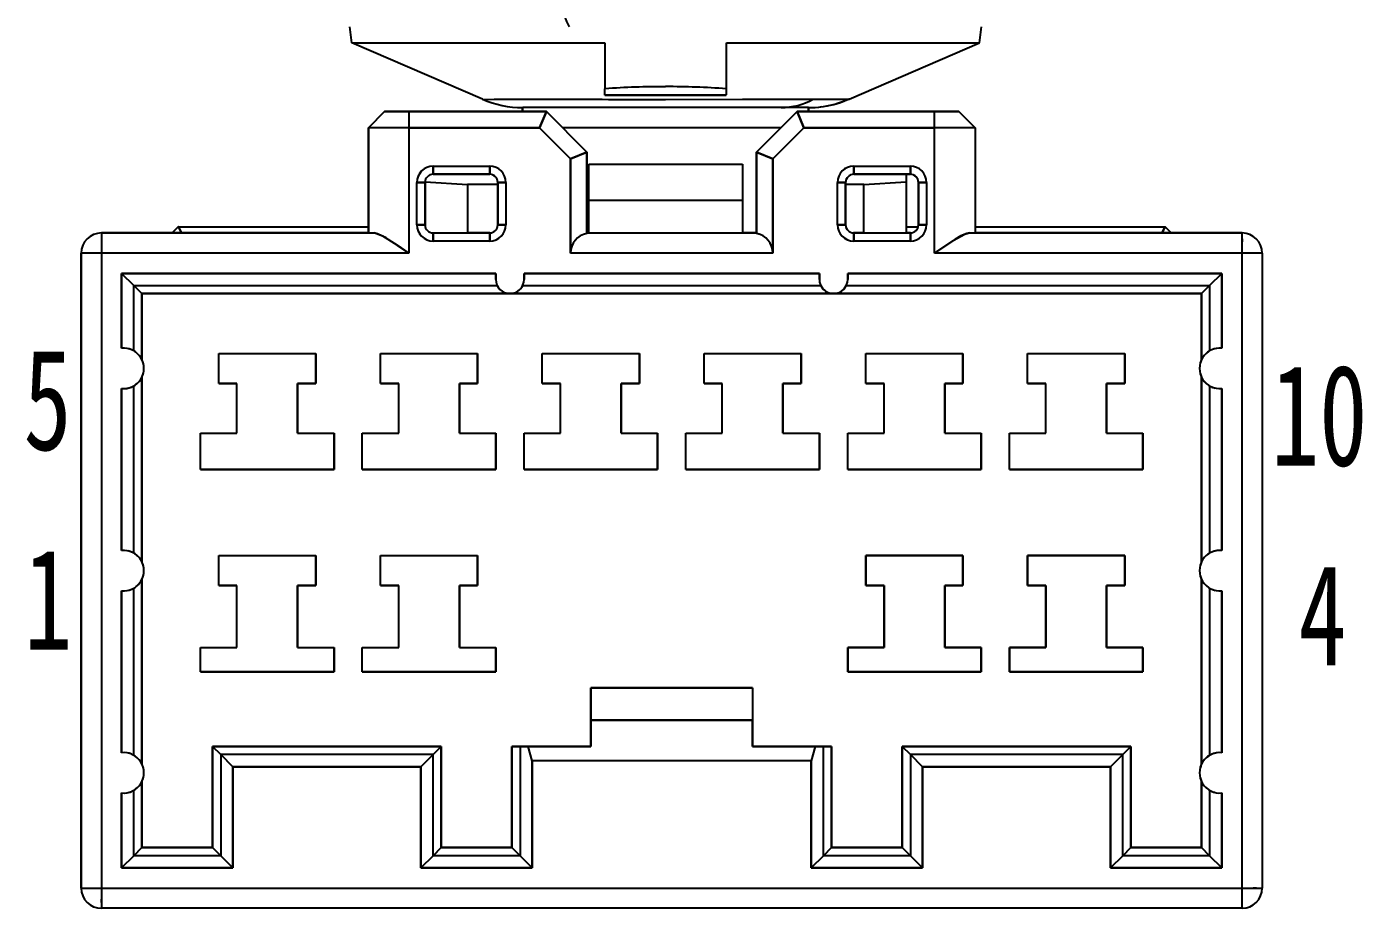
# Model space of a CAD drawing. Header units: inches. Extents: x 47316 to 59086, y 3141 to 11743.
# Drawn here: x 51181.72 to 51214.74, y 6043.91 to 6065.71 of the extents above; entities that cross this region are included whole.
import ezdxf

# ---------------------------------------------------------------- set-up
doc = ezdxf.new("R2010")
doc.units = ezdxf.units.IN
doc.header["$MEASUREMENT"] = 0
doc.styles.add('MtX_FangSong_GB2312', font='')
doc.styles.get('MtX_FangSong_GB2312').set_extended_font_data('FangSong_GB2312')

msp = doc.modelspace()

# ---------------------------------------------------------------- linework, layer by layer
at = {"color": 0, "lineweight": -2}
for p, q in [((51189.758, 6065.319), (51189.711, 6065.715)), ((51189.758, 6065.319), (51189.711, 6065.715)), ((51205.277, 6065.319), (51205.325, 6065.715)), ((51189.759, 6065.32), (51196.018, 6065.32)), ((51192.991, 6063.92), (51189.759, 6065.32)), ((51196.018, 6065.32), (51196.018, 6064.181)), ((51199.018, 6065.32), (51199.018, 6064.181)), ((51199.019, 6065.32), (51205.276, 6065.32)), ((51202.052, 6063.924), (51205.276, 6065.32)), ((51196.018, 6064.03), (51196.018, 6064.181)), ((51196.018, 6064.019), (51196.018, 6064.03)), ((51196.018, 6064.03), (51199.018, 6064.03)), ((51196.018, 6064.019), (51199.018, 6064.019)), ((51199.018, 6064.181), (51199.018, 6064.03)), ((51199.018, 6064.019), (51199.018, 6064.03)), ((51192.992, 6063.92), (51193.005, 6063.918)), ((51193.005, 6063.918), (51193.281, 6063.924)), ((51193.281, 6063.924), (51194.752, 6063.924)), ((51193.981, 6063.615), (51193.981, 6063.715)), ((51194.91, 6063.715), (51193.984, 6063.715)), ((51193.984, 6063.615), (51193.984, 6063.715)), ((51194.752, 6063.924), (51195.002, 6063.924)), ((51197.518, 6063.715), (51194.91, 6063.715)), ((51197.518, 6063.918), (51199.42, 6063.924)), ((51200.37, 6063.715), (51197.518, 6063.715)), ((51199.42, 6063.924), (51201.168, 6063.925)), ((51200.859, 6063.715), (51200.37, 6063.715)), ((51200.882, 6063.715), (51200.859, 6063.715)), ((51201.001, 6063.715), (51200.882, 6063.715)), ((51201.041, 6063.715), (51201.001, 6063.715)), ((51201.053, 6063.715), (51201.041, 6063.715)), ((51201.041, 6063.715), (51201.041, 6063.615)), ((51201.054, 6063.615), (51201.054, 6063.715)), ((51201.168, 6063.925), (51201.292, 6063.925)), ((51201.292, 6063.925), (51202.034, 6063.921)), ((51202.034, 6063.921), (51202.052, 6063.924)), ((51202.043, 6063.921), (51202.044, 6063.92)), ((51190.568, 6063.615), (51190.168, 6063.215)), ((51190.168, 6063.215), (51190.568, 6063.615)), ((51190.168, 6063.215), (51190.568, 6063.615)), ((51192.818, 6063.615), (51190.568, 6063.615)), ((51190.568, 6063.615), (51191.168, 6063.615)), ((51190.568, 6063.615), (51191.168, 6063.615)), ((51191.168, 6063.615), (51194.568, 6063.615)), ((51194.568, 6063.615), (51191.168, 6063.615)), ((51191.168, 6063.615), (51191.168, 6063.215)), ((51191.168, 6063.615), (51191.168, 6063.215)), ((51192.818, 6063.615), (51194.568, 6063.615)), ((51194.568, 6063.615), (51194.402, 6063.215)), ((51194.402, 6063.215), (51194.568, 6063.615)), ((51194.568, 6063.615), (51195.568, 6062.615)), ((51195.568, 6062.615), (51194.568, 6063.615)), ((51194.568, 6063.615), (51195.568, 6062.615)), ((51200.768, 6063.615), (51199.768, 6062.615)), ((51199.768, 6062.615), (51200.768, 6063.615)), ((51199.768, 6062.615), (51200.768, 6063.615)), ((51200.934, 6063.215), (51200.768, 6063.615)), ((51200.768, 6063.615), (51202.518, 6063.615)), ((51200.768, 6063.615), (51204.168, 6063.615)), ((51204.168, 6063.615), (51200.768, 6063.615)), ((51200.768, 6063.615), (51200.934, 6063.215)), ((51204.768, 6063.615), (51202.518, 6063.615)), ((51204.168, 6063.615), (51204.768, 6063.615)), ((51204.168, 6063.615), (51204.768, 6063.615)), ((51204.168, 6063.215), (51204.168, 6063.615)), ((51204.168, 6063.215), (51204.168, 6063.615)), ((51204.768, 6063.615), (51205.168, 6063.215)), ((51205.168, 6063.215), (51204.768, 6063.615)), ((51204.768, 6063.615), (51205.168, 6063.215)), ((51190.168, 6063.215), (51190.168, 6060.615)), ((51191.168, 6063.215), (51190.168, 6063.215)), ((51190.168, 6060.615), (51190.168, 6063.215)), ((51191.168, 6063.215), (51190.168, 6063.215)), ((51190.168, 6060.615), (51190.168, 6063.215)), ((51194.402, 6063.215), (51191.168, 6063.215)), ((51191.168, 6063.215), (51191.168, 6060.115)), ((51191.168, 6063.215), (51194.402, 6063.215)), ((51191.168, 6063.215), (51191.168, 6060.115)), ((51195.168, 6062.449), (51194.402, 6063.215)), ((51194.402, 6063.215), (51195.168, 6062.449)), ((51200.368, 6063.215), (51194.968, 6063.215)), ((51200.934, 6063.215), (51200.168, 6062.449)), ((51200.168, 6062.449), (51200.934, 6063.215)), ((51204.168, 6063.215), (51200.934, 6063.215)), ((51200.934, 6063.215), (51204.168, 6063.215)), ((51204.168, 6060.115), (51204.168, 6063.215)), ((51205.168, 6063.215), (51204.168, 6063.215)), ((51204.168, 6060.115), (51204.168, 6063.215)), ((51205.168, 6063.215), (51204.168, 6063.215)), ((51205.168, 6063.215), (51205.168, 6060.615)), ((51205.168, 6063.215), (51205.168, 6060.615)), ((51195.568, 6062.615), (51195.168, 6062.449)), ((51195.168, 6062.449), (51195.568, 6062.615)), ((51195.168, 6060.115), (51195.168, 6062.449)), ((51195.168, 6062.449), (51195.168, 6060.115)), ((51195.568, 6062.615), (51195.568, 6060.605)), ((51195.568, 6060.605), (51195.568, 6062.615)), ((51195.618, 6062.315), (51199.418, 6062.315)), ((51195.618, 6060.615), (51195.618, 6062.315)), ((51199.418, 6062.315), (51199.418, 6060.615)), ((51199.768, 6060.605), (51199.768, 6062.615)), ((51199.768, 6062.615), (51199.768, 6060.605)), ((51200.168, 6062.449), (51199.768, 6062.615)), ((51199.768, 6062.615), (51200.168, 6062.449)), ((51199.768, 6060.615), (51199.768, 6062.615)), ((51200.168, 6062.449), (51200.168, 6060.115)), ((51200.168, 6060.115), (51200.168, 6062.449)), ((51191.768, 6062.265), (51193.168, 6062.265)), ((51191.768, 6062.265), (51191.768, 6062.065)), ((51191.768, 6062.265), (51193.168, 6062.265)), ((51191.768, 6062.065), (51191.768, 6062.265)), ((51191.768, 6062.065), (51193.168, 6062.065)), ((51193.168, 6062.065), (51191.768, 6062.065)), ((51193.168, 6062.265), (51193.168, 6062.065)), ((51193.168, 6062.065), (51193.168, 6062.265)), ((51202.168, 6062.265), (51203.568, 6062.265)), ((51202.168, 6062.265), (51202.168, 6062.065)), ((51202.168, 6062.065), (51202.168, 6062.265)), ((51202.168, 6062.265), (51203.568, 6062.265)), ((51202.168, 6062.065), (51203.568, 6062.065)), ((51203.568, 6062.065), (51202.168, 6062.065)), ((51203.468, 6062.065), (51203.468, 6061.882)), ((51203.568, 6062.265), (51203.568, 6062.065)), ((51203.568, 6062.065), (51203.568, 6062.265)), ((51191.368, 6060.815), (51191.368, 6061.865)), ((51191.368, 6061.865), (51191.567, 6061.865)), ((51191.368, 6060.815), (51191.368, 6061.865)), ((51191.567, 6061.865), (51191.368, 6061.865)), ((51191.568, 6061.882), (51192.618, 6061.815)), ((51191.568, 6060.815), (51191.568, 6061.865)), ((51191.568, 6061.865), (51191.568, 6060.815)), ((51193.368, 6061.815), (51192.618, 6061.815)), ((51192.618, 6061.815), (51192.618, 6060.615)), ((51193.568, 6061.865), (51193.368, 6061.865)), ((51193.368, 6061.865), (51193.368, 6060.815)), ((51193.368, 6061.865), (51193.568, 6061.865)), ((51193.368, 6060.815), (51193.368, 6061.865)), ((51193.368, 6061.865), (51193.368, 6060.815)), ((51193.568, 6061.865), (51193.568, 6060.815)), ((51193.568, 6061.865), (51193.568, 6060.815)), ((51201.768, 6060.815), (51201.768, 6061.865)), ((51201.768, 6061.865), (51201.967, 6061.865)), ((51201.768, 6060.815), (51201.768, 6061.865)), ((51201.967, 6061.865), (51201.768, 6061.865)), ((51201.968, 6060.815), (51201.968, 6061.865)), ((51201.968, 6061.865), (51201.968, 6060.815)), ((51202.418, 6061.815), (51201.968, 6061.815)), ((51202.418, 6061.815), (51203.468, 6061.882)), ((51202.418, 6060.615), (51202.418, 6061.815)), ((51203.468, 6061.882), (51203.468, 6060.615)), ((51203.768, 6061.865), (51203.768, 6060.815)), ((51203.968, 6061.865), (51203.768, 6061.865)), ((51203.768, 6061.865), (51203.968, 6061.865)), ((51203.768, 6060.815), (51203.768, 6061.865)), ((51203.768, 6061.865), (51203.768, 6060.815)), ((51203.968, 6061.865), (51203.968, 6060.815)), ((51203.968, 6061.865), (51203.968, 6060.815)), ((51199.418, 6061.415), (51195.618, 6061.415)), ((51185.468, 6060.765), (51185.318, 6060.615)), ((51185.318, 6060.615), (51185.468, 6060.765)), ((51185.318, 6060.615), (51185.468, 6060.765)), ((51185.468, 6060.765), (51190.168, 6060.765)), ((51185.468, 6060.765), (51190.168, 6060.765)), ((51185.468, 6060.765), (51190.168, 6060.765)), ((51185.47, 6060.763), (51185.468, 6060.765)), ((51185.468, 6060.765), (51185.469, 6060.765)), ((51185.469, 6060.765), (51185.47, 6060.763)), ((51185.478, 6060.751), (51185.47, 6060.763)), ((51185.47, 6060.763), (51185.482, 6060.741)), ((51185.544, 6060.615), (51185.478, 6060.751)), ((51185.482, 6060.741), (51185.545, 6060.616)), ((51191.368, 6060.815), (51191.567, 6060.815)), ((51191.567, 6060.815), (51191.368, 6060.815)), ((51193.368, 6060.815), (51193.568, 6060.815)), ((51193.568, 6060.815), (51193.368, 6060.815)), ((51201.768, 6060.815), (51201.967, 6060.815)), ((51201.967, 6060.815), (51201.768, 6060.815)), ((51203.468, 6060.765), (51203.762, 6060.765)), ((51203.468, 6060.765), (51203.762, 6060.765)), ((51203.468, 6060.765), (51203.762, 6060.765)), ((51203.968, 6060.815), (51203.768, 6060.815)), ((51203.768, 6060.815), (51203.968, 6060.815)), ((51205.168, 6060.765), (51209.868, 6060.765)), ((51205.168, 6060.765), (51209.868, 6060.765)), ((51205.168, 6060.765), (51209.868, 6060.765)), ((51209.791, 6060.615), (51209.862, 6060.758)), ((51209.862, 6060.758), (51209.867, 6060.764)), ((51209.867, 6060.764), (51209.868, 6060.765)), ((51209.868, 6060.765), (51210.018, 6060.615)), ((51210.018, 6060.615), (51209.868, 6060.765)), ((51209.868, 6060.765), (51210.018, 6060.615)), ((51190.168, 6060.615), (51183.568, 6060.615)), ((51183.568, 6060.615), (51190.302, 6060.615)), ((51183.568, 6060.615), (51183.568, 6060.115)), ((51183.568, 6060.615), (51190.302, 6060.615)), ((51183.568, 6060.615), (51183.568, 6060.115)), ((51190.168, 6060.615), (51190.302, 6060.615)), ((51190.395, 6060.596), (51190.302, 6060.615)), ((51190.302, 6060.615), (51190.369, 6060.605)), ((51190.369, 6060.605), (51190.517, 6060.542)), ((51190.604, 6060.494), (51190.395, 6060.596)), ((51190.517, 6060.542), (51190.873, 6060.321)), ((51191.168, 6060.115), (51190.604, 6060.494)), ((51191.767, 6060.615), (51192.618, 6060.615)), ((51191.768, 6060.615), (51193.168, 6060.615)), ((51191.768, 6060.615), (51193.168, 6060.615)), ((51191.768, 6060.614), (51191.768, 6060.415)), ((51191.768, 6060.415), (51191.768, 6060.614)), ((51193.168, 6060.415), (51191.768, 6060.415)), ((51193.168, 6060.415), (51191.768, 6060.415)), ((51193.169, 6060.615), (51192.618, 6060.615)), ((51193.168, 6060.415), (51193.168, 6060.614)), ((51193.168, 6060.614), (51193.168, 6060.415)), ((51195.618, 6060.615), (51195.568, 6060.615)), ((51195.568, 6060.615), (51199.768, 6060.615)), ((51195.568, 6060.615), (51199.768, 6060.615)), ((51199.768, 6060.615), (51199.418, 6060.615)), ((51199.768, 6060.605), (51199.768, 6060.615)), ((51202.418, 6060.615), (51202.164, 6060.615)), ((51202.168, 6060.615), (51203.568, 6060.615)), ((51202.168, 6060.615), (51203.568, 6060.615)), ((51202.168, 6060.614), (51202.168, 6060.415)), ((51202.168, 6060.415), (51202.168, 6060.614)), ((51203.568, 6060.415), (51202.168, 6060.415)), ((51203.568, 6060.415), (51202.168, 6060.415)), ((51202.418, 6060.615), (51203.468, 6060.615)), ((51203.568, 6060.615), (51203.468, 6060.615)), ((51203.568, 6060.415), (51203.568, 6060.614)), ((51203.568, 6060.614), (51203.568, 6060.415)), ((51204.669, 6060.456), (51204.168, 6060.115)), ((51204.168, 6060.115), (51204.642, 6060.439)), ((51204.642, 6060.439), (51204.913, 6060.586)), ((51204.819, 6060.542), (51204.669, 6060.456)), ((51204.967, 6060.605), (51204.819, 6060.542)), ((51204.913, 6060.586), (51205.034, 6060.615)), ((51205.034, 6060.615), (51204.967, 6060.605)), ((51205.034, 6060.615), (51211.768, 6060.615)), ((51205.034, 6060.615), (51211.768, 6060.615)), ((51205.034, 6060.615), (51205.168, 6060.615)), ((51211.768, 6060.615), (51205.168, 6060.615)), ((51211.768, 6060.115), (51211.768, 6060.615)), ((51211.768, 6060.115), (51211.768, 6060.615)), ((51211.768, 6060.47), (51211.768, 6060.393)), ((51183.068, 6060.115), (51183.068, 6044.415)), ((51183.068, 6044.415), (51183.068, 6060.115)), ((51183.568, 6060.115), (51183.068, 6060.115)), ((51183.568, 6060.115), (51183.068, 6060.115)), ((51183.068, 6044.415), (51183.068, 6060.115)), ((51191.168, 6060.115), (51183.568, 6060.115)), ((51183.568, 6060.115), (51183.568, 6044.415)), ((51191.168, 6060.115), (51183.568, 6060.115)), ((51183.568, 6060.115), (51183.568, 6044.415)), ((51190.873, 6060.321), (51191.168, 6060.115)), ((51200.168, 6060.115), (51195.168, 6060.115)), ((51200.168, 6060.115), (51195.168, 6060.115)), ((51211.768, 6060.115), (51204.168, 6060.115)), ((51211.768, 6060.115), (51204.168, 6060.115)), ((51211.768, 6044.415), (51211.768, 6060.115)), ((51212.268, 6060.115), (51211.768, 6060.115)), ((51212.268, 6060.115), (51211.768, 6060.115)), ((51211.768, 6044.415), (51211.768, 6060.115)), ((51212.268, 6060.115), (51212.268, 6044.415)), ((51212.268, 6060.115), (51212.268, 6044.415)), ((51184.068, 6057.762), (51184.068, 6059.615)), ((51184.068, 6059.615), (51193.318, 6059.615)), ((51193.318, 6059.615), (51184.068, 6059.615)), ((51184.068, 6059.615), (51184.368, 6059.315)), ((51184.368, 6059.315), (51184.068, 6059.615)), ((51184.068, 6059.615), (51184.068, 6057.762)), ((51193.318, 6059.615), (51193.318, 6059.465)), ((51193.318, 6059.465), (51193.318, 6059.615)), ((51193.318, 6059.465), (51193.318, 6059.615)), ((51194.018, 6059.465), (51194.018, 6059.615)), ((51194.018, 6059.615), (51201.318, 6059.615)), ((51201.318, 6059.615), (51194.018, 6059.615)), ((51194.018, 6059.615), (51194.018, 6059.465)), ((51201.318, 6059.615), (51201.318, 6059.465)), ((51201.318, 6059.465), (51201.318, 6059.615)), ((51201.318, 6059.465), (51201.318, 6059.615)), ((51202.018, 6059.615), (51211.268, 6059.615)), ((51202.018, 6059.465), (51202.018, 6059.615)), ((51202.018, 6059.615), (51202.018, 6059.465)), ((51211.268, 6059.615), (51202.018, 6059.615)), ((51202.018, 6059.615), (51202.018, 6059.465)), ((51210.968, 6059.315), (51211.268, 6059.615)), ((51211.268, 6059.615), (51210.968, 6059.315)), ((51211.268, 6059.615), (51211.268, 6057.762)), ((51211.268, 6057.762), (51211.268, 6059.615)), ((51184.368, 6059.315), (51193.352, 6059.315)), ((51184.568, 6059.115), (51184.368, 6059.315)), ((51184.368, 6059.315), (51193.352, 6059.315)), ((51184.368, 6057.698), (51184.368, 6059.315)), ((51184.368, 6059.315), (51184.568, 6059.115)), ((51184.368, 6057.698), (51184.368, 6059.315)), ((51193.668, 6059.115), (51184.568, 6059.115)), ((51184.568, 6059.115), (51193.668, 6059.115)), ((51184.568, 6057.483), (51184.568, 6059.115)), ((51184.568, 6059.115), (51184.568, 6057.483)), ((51201.668, 6059.115), (51193.668, 6059.115)), ((51193.668, 6059.115), (51201.668, 6059.115)), ((51193.984, 6059.315), (51201.352, 6059.315)), ((51193.984, 6059.315), (51201.352, 6059.315)), ((51210.768, 6059.115), (51201.668, 6059.115)), ((51201.668, 6059.115), (51210.768, 6059.115)), ((51201.984, 6059.315), (51210.968, 6059.315)), ((51201.984, 6059.315), (51210.968, 6059.315)), ((51210.968, 6059.315), (51210.768, 6059.115)), ((51210.768, 6059.115), (51210.968, 6059.315)), ((51210.768, 6059.115), (51210.768, 6057.483)), ((51210.768, 6057.483), (51210.768, 6059.115)), ((51210.768, 6057.483), (51210.768, 6059.115)), ((51210.968, 6059.315), (51210.968, 6057.698)), ((51210.968, 6059.315), (51210.968, 6057.698)), ((51210.968, 6059.315), (51210.968, 6057.698)), ((51186.468, 6057.635), (51188.868, 6057.635)), ((51186.468, 6056.895), (51186.468, 6057.635)), ((51186.468, 6057.635), (51188.868, 6057.635)), ((51186.468, 6056.895), (51186.468, 6057.635)), ((51188.868, 6057.635), (51188.868, 6056.895)), ((51188.868, 6057.635), (51188.868, 6056.895)), ((51188.868, 6056.895), (51188.868, 6057.635)), ((51190.468, 6057.635), (51192.868, 6057.635)), ((51190.468, 6056.895), (51190.468, 6057.635)), ((51190.468, 6057.635), (51192.868, 6057.635)), ((51190.468, 6056.895), (51190.468, 6057.635)), ((51192.868, 6057.635), (51192.868, 6056.895)), ((51192.868, 6057.635), (51192.868, 6056.895)), ((51192.868, 6056.895), (51192.868, 6057.635)), ((51194.468, 6057.635), (51196.868, 6057.635)), ((51194.468, 6056.895), (51194.468, 6057.635)), ((51194.468, 6057.635), (51196.868, 6057.635)), ((51194.468, 6056.895), (51194.468, 6057.635)), ((51196.868, 6057.635), (51196.868, 6056.895)), ((51196.868, 6057.635), (51196.868, 6056.895)), ((51196.868, 6056.895), (51196.868, 6057.635)), ((51198.468, 6057.635), (51200.868, 6057.635)), ((51198.468, 6056.895), (51198.468, 6057.635)), ((51198.468, 6057.635), (51200.868, 6057.635)), ((51198.468, 6056.895), (51198.468, 6057.635)), ((51200.868, 6057.635), (51200.868, 6056.895)), ((51200.868, 6057.635), (51200.868, 6056.895)), ((51200.868, 6056.895), (51200.868, 6057.635)), ((51202.468, 6057.635), (51204.868, 6057.635)), ((51202.468, 6056.895), (51202.468, 6057.635)), ((51202.468, 6057.635), (51204.868, 6057.635)), ((51202.468, 6056.895), (51202.468, 6057.635)), ((51204.868, 6057.635), (51204.868, 6056.895)), ((51204.868, 6057.635), (51204.868, 6056.895)), ((51204.868, 6056.895), (51204.868, 6057.635)), ((51206.468, 6057.635), (51208.868, 6057.635)), ((51206.468, 6056.895), (51206.468, 6057.635)), ((51206.468, 6057.635), (51208.868, 6057.635)), ((51206.468, 6056.895), (51206.468, 6057.635)), ((51208.868, 6057.635), (51208.868, 6056.895)), ((51208.868, 6057.635), (51208.868, 6056.895)), ((51208.868, 6056.895), (51208.868, 6057.635)), ((51184.568, 6052.483), (51184.568, 6057.047)), ((51184.568, 6057.047), (51184.568, 6052.483)), ((51210.768, 6057.047), (51210.768, 6052.483)), ((51210.768, 6052.483), (51210.768, 6057.047)), ((51210.768, 6052.483), (51210.768, 6057.047)), ((51184.068, 6052.762), (51184.068, 6056.767)), ((51184.068, 6056.767), (51184.068, 6052.762)), ((51184.368, 6052.698), (51184.368, 6056.832)), ((51184.368, 6052.698), (51184.368, 6056.832)), ((51186.918, 6056.895), (51186.468, 6056.895)), ((51186.918, 6056.895), (51186.468, 6056.895)), ((51186.468, 6056.895), (51186.918, 6056.895)), ((51186.918, 6055.665), (51186.918, 6056.895)), ((51186.918, 6055.665), (51186.918, 6056.895)), ((51188.868, 6056.895), (51188.418, 6056.895)), ((51188.418, 6056.895), (51188.418, 6055.665)), ((51188.868, 6056.895), (51188.418, 6056.895)), ((51188.418, 6056.895), (51188.418, 6055.665)), ((51188.418, 6055.665), (51188.418, 6056.895)), ((51188.418, 6056.895), (51188.868, 6056.895)), ((51190.918, 6056.895), (51190.468, 6056.895)), ((51190.918, 6056.895), (51190.468, 6056.895)), ((51190.468, 6056.895), (51190.918, 6056.895)), ((51190.918, 6055.665), (51190.918, 6056.895)), ((51190.918, 6055.665), (51190.918, 6056.895)), ((51192.868, 6056.895), (51192.418, 6056.895)), ((51192.418, 6056.895), (51192.418, 6055.665)), ((51192.868, 6056.895), (51192.418, 6056.895)), ((51192.418, 6056.895), (51192.418, 6055.665)), ((51192.418, 6055.665), (51192.418, 6056.895)), ((51192.418, 6056.895), (51192.868, 6056.895)), ((51194.918, 6056.895), (51194.468, 6056.895)), ((51194.918, 6056.895), (51194.468, 6056.895)), ((51194.468, 6056.895), (51194.918, 6056.895)), ((51194.918, 6055.665), (51194.918, 6056.895)), ((51194.918, 6055.665), (51194.918, 6056.895)), ((51196.868, 6056.895), (51196.418, 6056.895)), ((51196.418, 6056.895), (51196.418, 6055.665)), ((51196.868, 6056.895), (51196.418, 6056.895)), ((51196.418, 6056.895), (51196.418, 6055.665)), ((51196.418, 6055.665), (51196.418, 6056.895)), ((51196.418, 6056.895), (51196.868, 6056.895)), ((51198.918, 6056.895), (51198.468, 6056.895)), ((51198.918, 6056.895), (51198.468, 6056.895)), ((51198.468, 6056.895), (51198.918, 6056.895)), ((51198.918, 6055.665), (51198.918, 6056.895)), ((51198.918, 6055.665), (51198.918, 6056.895)), ((51200.868, 6056.895), (51200.418, 6056.895)), ((51200.418, 6056.895), (51200.418, 6055.665)), ((51200.868, 6056.895), (51200.418, 6056.895)), ((51200.418, 6056.895), (51200.418, 6055.665)), ((51200.418, 6055.665), (51200.418, 6056.895)), ((51200.418, 6056.895), (51200.868, 6056.895)), ((51202.918, 6056.895), (51202.468, 6056.895)), ((51202.918, 6056.895), (51202.468, 6056.895)), ((51202.468, 6056.895), (51202.918, 6056.895)), ((51202.918, 6055.665), (51202.918, 6056.895)), ((51202.918, 6055.665), (51202.918, 6056.895)), ((51204.868, 6056.895), (51204.418, 6056.895)), ((51204.418, 6056.895), (51204.418, 6055.665)), ((51204.868, 6056.895), (51204.418, 6056.895)), ((51204.418, 6056.895), (51204.418, 6055.665)), ((51204.418, 6055.665), (51204.418, 6056.895)), ((51204.418, 6056.895), (51204.868, 6056.895)), ((51206.918, 6056.895), (51206.468, 6056.895)), ((51206.918, 6056.895), (51206.468, 6056.895)), ((51206.468, 6056.895), (51206.918, 6056.895)), ((51206.918, 6055.665), (51206.918, 6056.895)), ((51206.918, 6055.665), (51206.918, 6056.895)), ((51208.868, 6056.895), (51208.418, 6056.895)), ((51208.418, 6056.895), (51208.418, 6055.665)), ((51208.868, 6056.895), (51208.418, 6056.895)), ((51208.418, 6056.895), (51208.418, 6055.665)), ((51208.418, 6055.665), (51208.418, 6056.895)), ((51208.418, 6056.895), (51208.868, 6056.895)), ((51210.968, 6056.832), (51210.968, 6052.698)), ((51210.968, 6056.832), (51210.968, 6052.698)), ((51210.968, 6056.832), (51210.968, 6052.698)), ((51211.268, 6056.767), (51211.268, 6052.762)), ((51211.268, 6052.762), (51211.268, 6056.767)), ((51186.018, 6054.765), (51186.018, 6055.665)), ((51186.018, 6055.665), (51186.918, 6055.665)), ((51186.018, 6054.765), (51186.018, 6055.665)), ((51186.018, 6055.665), (51186.918, 6055.665)), ((51188.418, 6055.665), (51189.318, 6055.665)), ((51188.418, 6055.665), (51189.318, 6055.665)), ((51189.318, 6055.665), (51189.318, 6054.765)), ((51189.318, 6055.665), (51189.318, 6054.765)), ((51189.318, 6054.765), (51189.318, 6055.665)), ((51190.018, 6054.765), (51190.018, 6055.665)), ((51190.018, 6055.665), (51190.918, 6055.665)), ((51190.018, 6054.765), (51190.018, 6055.665)), ((51190.018, 6055.665), (51190.918, 6055.665)), ((51192.418, 6055.665), (51193.318, 6055.665)), ((51192.418, 6055.665), (51193.318, 6055.665)), ((51193.318, 6055.665), (51193.318, 6054.765)), ((51193.318, 6055.665), (51193.318, 6054.765)), ((51193.318, 6054.765), (51193.318, 6055.665)), ((51194.018, 6054.765), (51194.018, 6055.665)), ((51194.018, 6055.665), (51194.918, 6055.665)), ((51194.018, 6054.765), (51194.018, 6055.665)), ((51194.018, 6055.665), (51194.918, 6055.665)), ((51196.418, 6055.665), (51197.318, 6055.665)), ((51196.418, 6055.665), (51197.318, 6055.665)), ((51197.318, 6055.665), (51197.318, 6054.765)), ((51197.318, 6055.665), (51197.318, 6054.765)), ((51197.318, 6054.765), (51197.318, 6055.665)), ((51198.018, 6054.765), (51198.018, 6055.665)), ((51198.018, 6055.665), (51198.918, 6055.665)), ((51198.018, 6054.765), (51198.018, 6055.665)), ((51198.018, 6055.665), (51198.918, 6055.665)), ((51200.418, 6055.665), (51201.318, 6055.665)), ((51200.418, 6055.665), (51201.318, 6055.665)), ((51201.318, 6055.665), (51201.318, 6054.765)), ((51201.318, 6055.665), (51201.318, 6054.765)), ((51201.318, 6054.765), (51201.318, 6055.665)), ((51202.018, 6054.765), (51202.018, 6055.665)), ((51202.018, 6055.665), (51202.918, 6055.665)), ((51202.018, 6054.765), (51202.018, 6055.665)), ((51202.018, 6055.665), (51202.918, 6055.665)), ((51204.418, 6055.665), (51205.318, 6055.665)), ((51204.418, 6055.665), (51205.318, 6055.665)), ((51205.318, 6055.665), (51205.318, 6054.765)), ((51205.318, 6055.665), (51205.318, 6054.765)), ((51205.318, 6054.765), (51205.318, 6055.665)), ((51206.018, 6054.765), (51206.018, 6055.665)), ((51206.018, 6055.665), (51206.918, 6055.665)), ((51206.018, 6054.765), (51206.018, 6055.665)), ((51206.018, 6055.665), (51206.918, 6055.665)), ((51208.418, 6055.665), (51209.318, 6055.665)), ((51208.418, 6055.665), (51209.318, 6055.665)), ((51209.318, 6055.665), (51209.318, 6054.765)), ((51209.318, 6055.665), (51209.318, 6054.765)), ((51209.318, 6054.765), (51209.318, 6055.665)), ((51189.318, 6054.765), (51186.018, 6054.765)), ((51189.318, 6054.765), (51186.018, 6054.765)), ((51186.018, 6054.765), (51189.318, 6054.765)), ((51193.318, 6054.765), (51190.018, 6054.765)), ((51193.318, 6054.765), (51190.018, 6054.765)), ((51190.018, 6054.765), (51193.318, 6054.765)), ((51197.318, 6054.765), (51194.018, 6054.765)), ((51197.318, 6054.765), (51194.018, 6054.765)), ((51194.018, 6054.765), (51197.318, 6054.765)), ((51201.318, 6054.765), (51198.018, 6054.765)), ((51201.318, 6054.765), (51198.018, 6054.765)), ((51198.018, 6054.765), (51201.318, 6054.765)), ((51205.318, 6054.765), (51202.018, 6054.765)), ((51205.318, 6054.765), (51202.018, 6054.765)), ((51202.018, 6054.765), (51205.318, 6054.765)), ((51209.318, 6054.765), (51206.018, 6054.765)), ((51209.318, 6054.765), (51206.018, 6054.765)), ((51206.018, 6054.765), (51209.318, 6054.765)), ((51186.468, 6052.635), (51188.868, 6052.635)), ((51186.468, 6051.895), (51186.468, 6052.635)), ((51186.468, 6052.635), (51188.868, 6052.635)), ((51186.468, 6051.895), (51186.468, 6052.635)), ((51188.868, 6052.635), (51188.868, 6051.895)), ((51188.868, 6052.635), (51188.868, 6051.895)), ((51188.868, 6051.895), (51188.868, 6052.635)), ((51190.468, 6052.635), (51192.868, 6052.635)), ((51190.468, 6051.895), (51190.468, 6052.635)), ((51190.468, 6052.635), (51192.868, 6052.635)), ((51190.468, 6051.895), (51190.468, 6052.635)), ((51192.868, 6052.635), (51192.868, 6051.895)), ((51192.868, 6052.635), (51192.868, 6051.895)), ((51192.868, 6051.895), (51192.868, 6052.635)), ((51202.468, 6052.635), (51204.868, 6052.635)), ((51202.468, 6051.895), (51202.468, 6052.635)), ((51204.868, 6052.635), (51202.468, 6052.635)), ((51202.468, 6052.635), (51202.468, 6051.895)), ((51204.868, 6052.635), (51204.868, 6051.895)), ((51204.868, 6052.635), (51204.868, 6051.895)), ((51204.868, 6051.895), (51204.868, 6052.635)), ((51206.468, 6052.635), (51208.868, 6052.635)), ((51206.468, 6051.895), (51206.468, 6052.635)), ((51208.868, 6052.635), (51206.468, 6052.635)), ((51206.468, 6052.635), (51206.468, 6051.895)), ((51208.868, 6052.635), (51208.868, 6051.895)), ((51208.868, 6052.635), (51208.868, 6051.895)), ((51208.868, 6051.895), (51208.868, 6052.635)), ((51184.068, 6047.762), (51184.068, 6051.767)), ((51184.068, 6051.767), (51184.068, 6047.762)), ((51184.368, 6047.698), (51184.368, 6051.832)), ((51184.368, 6047.698), (51184.368, 6051.832)), ((51184.568, 6047.483), (51184.568, 6052.047)), ((51184.568, 6052.047), (51184.568, 6047.483)), ((51186.918, 6051.895), (51186.468, 6051.895)), ((51186.918, 6051.895), (51186.468, 6051.895)), ((51186.468, 6051.895), (51186.918, 6051.895)), ((51186.918, 6050.365), (51186.918, 6051.895)), ((51186.918, 6050.365), (51186.918, 6051.895)), ((51188.868, 6051.895), (51188.418, 6051.895)), ((51188.418, 6051.895), (51188.418, 6050.365)), ((51188.868, 6051.895), (51188.418, 6051.895)), ((51188.418, 6051.895), (51188.418, 6050.365)), ((51188.418, 6050.365), (51188.418, 6051.895)), ((51188.418, 6051.895), (51188.868, 6051.895)), ((51190.918, 6051.895), (51190.468, 6051.895)), ((51190.918, 6051.895), (51190.468, 6051.895)), ((51190.468, 6051.895), (51190.918, 6051.895)), ((51190.918, 6050.365), (51190.918, 6051.895)), ((51190.918, 6050.365), (51190.918, 6051.895)), ((51192.868, 6051.895), (51192.418, 6051.895)), ((51192.418, 6051.895), (51192.418, 6050.365)), ((51192.868, 6051.895), (51192.418, 6051.895)), ((51192.418, 6051.895), (51192.418, 6050.365)), ((51192.418, 6050.365), (51192.418, 6051.895)), ((51192.418, 6051.895), (51192.868, 6051.895)), ((51202.918, 6051.895), (51202.468, 6051.895)), ((51202.918, 6051.895), (51202.468, 6051.895)), ((51202.468, 6051.895), (51202.918, 6051.895)), ((51202.918, 6050.365), (51202.918, 6051.895)), ((51202.918, 6051.895), (51202.918, 6050.365)), ((51204.868, 6051.895), (51204.418, 6051.895)), ((51204.418, 6051.895), (51204.418, 6050.365)), ((51204.868, 6051.895), (51204.418, 6051.895)), ((51204.418, 6051.895), (51204.418, 6050.365)), ((51204.418, 6051.895), (51204.868, 6051.895)), ((51204.418, 6050.365), (51204.418, 6051.895)), ((51206.918, 6051.895), (51206.468, 6051.895)), ((51206.918, 6051.895), (51206.468, 6051.895)), ((51206.468, 6051.895), (51206.918, 6051.895)), ((51206.918, 6050.365), (51206.918, 6051.895)), ((51206.918, 6051.895), (51206.918, 6050.365)), ((51208.868, 6051.895), (51208.418, 6051.895)), ((51208.418, 6051.895), (51208.418, 6050.365)), ((51208.868, 6051.895), (51208.418, 6051.895)), ((51208.418, 6051.895), (51208.418, 6050.365)), ((51208.418, 6051.895), (51208.868, 6051.895)), ((51208.418, 6050.365), (51208.418, 6051.895)), ((51210.768, 6052.047), (51210.768, 6047.483)), ((51210.768, 6047.483), (51210.768, 6052.047)), ((51210.768, 6047.483), (51210.768, 6052.047)), ((51210.968, 6051.832), (51210.968, 6047.698)), ((51210.968, 6051.832), (51210.968, 6047.698)), ((51210.968, 6051.832), (51210.968, 6047.698)), ((51211.268, 6051.767), (51211.268, 6047.762)), ((51211.268, 6047.762), (51211.268, 6051.767)), ((51186.018, 6049.765), (51186.018, 6050.365)), ((51186.018, 6050.365), (51186.918, 6050.365)), ((51186.018, 6049.765), (51186.018, 6050.365)), ((51186.018, 6050.365), (51186.918, 6050.365)), ((51188.418, 6050.365), (51189.318, 6050.365)), ((51188.418, 6050.365), (51189.318, 6050.365)), ((51189.318, 6050.365), (51189.318, 6049.765)), ((51189.318, 6050.365), (51189.318, 6049.765)), ((51189.318, 6049.765), (51189.318, 6050.365)), ((51190.018, 6049.765), (51190.018, 6050.365)), ((51190.018, 6050.365), (51190.918, 6050.365)), ((51190.018, 6049.765), (51190.018, 6050.365)), ((51190.018, 6050.365), (51190.918, 6050.365)), ((51192.418, 6050.365), (51193.318, 6050.365)), ((51192.418, 6050.365), (51193.318, 6050.365)), ((51193.318, 6050.365), (51193.318, 6049.765)), ((51193.318, 6050.365), (51193.318, 6049.765)), ((51193.318, 6049.765), (51193.318, 6050.365)), ((51202.018, 6049.765), (51202.018, 6050.365)), ((51202.018, 6050.365), (51202.918, 6050.365)), ((51202.018, 6050.365), (51202.018, 6049.765)), ((51202.918, 6050.365), (51202.018, 6050.365)), ((51204.418, 6050.365), (51205.318, 6050.365)), ((51205.318, 6050.365), (51204.418, 6050.365)), ((51205.318, 6050.365), (51205.318, 6049.765)), ((51205.318, 6050.365), (51205.318, 6049.765)), ((51205.318, 6049.765), (51205.318, 6050.365)), ((51206.018, 6049.765), (51206.018, 6050.365)), ((51206.018, 6050.365), (51206.918, 6050.365)), ((51206.018, 6050.365), (51206.018, 6049.765)), ((51206.918, 6050.365), (51206.018, 6050.365)), ((51208.418, 6050.365), (51209.318, 6050.365)), ((51209.318, 6050.365), (51208.418, 6050.365)), ((51209.318, 6050.365), (51209.318, 6049.765)), ((51209.318, 6050.365), (51209.318, 6049.765)), ((51209.318, 6049.765), (51209.318, 6050.365)), ((51189.318, 6049.765), (51186.018, 6049.765)), ((51189.318, 6049.765), (51186.018, 6049.765)), ((51186.018, 6049.765), (51189.318, 6049.765)), ((51193.318, 6049.765), (51190.018, 6049.765)), ((51193.318, 6049.765), (51190.018, 6049.765)), ((51190.018, 6049.765), (51193.318, 6049.765)), ((51205.318, 6049.765), (51202.018, 6049.765)), ((51205.318, 6049.765), (51202.018, 6049.765)), ((51202.018, 6049.765), (51205.318, 6049.765)), ((51209.318, 6049.765), (51206.018, 6049.765)), ((51209.318, 6049.765), (51206.018, 6049.765)), ((51206.018, 6049.765), (51209.318, 6049.765)), ((51195.668, 6047.915), (51195.668, 6049.365)), ((51195.668, 6049.365), (51199.668, 6049.365)), ((51195.668, 6049.365), (51195.668, 6047.915)), ((51199.668, 6049.365), (51195.668, 6049.365)), ((51199.668, 6049.365), (51199.668, 6048.565)), ((51199.668, 6049.365), (51199.668, 6048.565)), ((51199.668, 6049.365), (51199.668, 6048.565)), ((51195.668, 6047.915), (51195.668, 6048.565)), ((51195.668, 6048.565), (51199.668, 6048.565)), ((51199.668, 6048.565), (51195.668, 6048.565)), ((51195.668, 6048.565), (51195.668, 6047.915)), ((51195.668, 6048.565), (51195.668, 6047.915)), ((51199.668, 6048.565), (51195.668, 6048.565)), ((51199.668, 6048.565), (51199.668, 6047.915)), ((51199.668, 6047.915), (51199.668, 6048.565)), ((51186.318, 6045.415), (51186.318, 6047.915)), ((51186.318, 6047.915), (51191.968, 6047.915)), ((51186.318, 6047.915), (51186.318, 6045.415)), ((51186.318, 6045.415), (51186.318, 6047.915)), ((51186.318, 6047.915), (51186.518, 6047.715)), ((51186.318, 6047.915), (51191.968, 6047.915)), ((51186.518, 6047.715), (51186.318, 6047.915)), ((51191.968, 6047.915), (51186.318, 6047.915)), ((51191.968, 6047.915), (51191.768, 6047.715)), ((51191.768, 6047.715), (51191.968, 6047.915)), ((51191.968, 6045.415), (51191.968, 6047.915)), ((51191.968, 6047.915), (51191.968, 6045.415)), ((51193.718, 6045.415), (51193.718, 6047.915)), ((51193.718, 6047.915), (51195.668, 6047.915)), ((51193.718, 6047.915), (51193.718, 6045.415)), ((51193.718, 6045.415), (51193.718, 6047.915)), ((51193.718, 6047.915), (51193.918, 6047.915)), ((51193.918, 6047.915), (51193.718, 6047.915)), ((51194.122, 6047.915), (51193.918, 6047.915)), ((51193.918, 6047.915), (51193.918, 6045.215)), ((51193.918, 6047.915), (51193.918, 6045.215)), ((51194.122, 6047.915), (51193.918, 6047.915)), ((51193.918, 6047.915), (51193.918, 6045.215)), ((51194.218, 6047.565), (51194.122, 6047.915)), ((51194.122, 6047.915), (51195.668, 6047.915)), ((51194.218, 6047.565), (51194.122, 6047.915)), ((51195.668, 6047.915), (51194.122, 6047.915)), ((51199.668, 6047.915), (51201.618, 6047.915)), ((51199.668, 6047.915), (51201.213, 6047.915)), ((51201.213, 6047.915), (51199.668, 6047.915)), ((51201.213, 6047.915), (51201.118, 6047.565)), ((51201.213, 6047.915), (51201.118, 6047.565)), ((51201.418, 6047.915), (51201.213, 6047.915)), ((51201.418, 6047.915), (51201.213, 6047.915)), ((51201.418, 6045.215), (51201.418, 6047.915)), ((51201.618, 6047.915), (51201.418, 6047.915)), ((51201.418, 6047.915), (51201.618, 6047.915)), ((51201.418, 6045.215), (51201.418, 6047.915)), ((51201.618, 6045.415), (51201.618, 6047.915)), ((51201.618, 6047.915), (51201.618, 6045.415)), ((51203.368, 6045.415), (51203.368, 6047.915)), ((51203.368, 6047.915), (51209.018, 6047.915)), ((51203.368, 6047.915), (51203.368, 6045.415)), ((51203.368, 6045.415), (51203.368, 6047.915)), ((51203.368, 6047.915), (51203.568, 6047.715)), ((51203.368, 6047.915), (51209.018, 6047.915)), ((51203.568, 6047.715), (51203.368, 6047.915)), ((51209.018, 6047.915), (51203.368, 6047.915)), ((51209.018, 6047.915), (51208.818, 6047.715)), ((51208.818, 6047.715), (51209.018, 6047.915)), ((51209.018, 6045.415), (51209.018, 6047.915)), ((51209.018, 6047.915), (51209.018, 6045.415)), ((51191.768, 6047.715), (51186.518, 6047.715)), ((51186.518, 6047.715), (51186.818, 6047.415)), ((51186.818, 6047.415), (51186.518, 6047.715)), ((51186.518, 6047.715), (51186.518, 6045.215)), ((51186.518, 6047.715), (51186.518, 6045.215)), ((51191.768, 6047.715), (51186.518, 6047.715)), ((51191.768, 6047.715), (51186.518, 6047.715)), ((51186.518, 6047.715), (51186.518, 6045.215)), ((51191.768, 6047.715), (51191.468, 6047.415)), ((51191.468, 6047.415), (51191.768, 6047.715)), ((51191.768, 6045.215), (51191.768, 6047.715)), ((51191.768, 6045.215), (51191.768, 6047.715)), ((51201.118, 6047.565), (51194.218, 6047.565)), ((51194.218, 6047.565), (51194.218, 6044.915)), ((51201.118, 6047.565), (51194.218, 6047.565)), ((51194.218, 6044.915), (51194.218, 6047.565)), ((51201.118, 6044.915), (51201.118, 6047.565)), ((51201.118, 6047.565), (51201.118, 6044.915)), ((51208.818, 6047.715), (51203.568, 6047.715)), ((51208.818, 6047.715), (51203.568, 6047.715)), ((51203.568, 6047.715), (51203.868, 6047.415)), ((51203.868, 6047.415), (51203.568, 6047.715)), ((51203.568, 6047.715), (51203.568, 6045.215)), ((51203.568, 6047.715), (51203.568, 6045.215)), ((51208.818, 6047.715), (51203.568, 6047.715)), ((51203.568, 6047.715), (51203.568, 6045.215)), ((51208.818, 6047.715), (51208.518, 6047.415)), ((51208.518, 6047.415), (51208.818, 6047.715)), ((51208.818, 6045.215), (51208.818, 6047.715)), ((51208.818, 6045.215), (51208.818, 6047.715)), ((51191.468, 6047.415), (51186.818, 6047.415)), ((51186.818, 6047.415), (51186.818, 6044.915)), ((51186.818, 6047.415), (51191.468, 6047.415)), ((51186.818, 6044.915), (51186.818, 6047.415)), ((51191.468, 6044.915), (51191.468, 6047.415)), ((51191.468, 6047.415), (51191.468, 6044.915)), ((51208.518, 6047.415), (51203.868, 6047.415)), ((51203.868, 6047.415), (51203.868, 6044.915)), ((51203.868, 6047.415), (51208.518, 6047.415)), ((51203.868, 6044.915), (51203.868, 6047.415)), ((51208.518, 6044.915), (51208.518, 6047.415)), ((51208.518, 6047.415), (51208.518, 6044.915)), ((51184.368, 6045.215), (51184.368, 6046.832)), ((51184.368, 6045.215), (51184.368, 6046.832)), ((51184.568, 6045.415), (51184.568, 6047.047)), ((51184.568, 6047.047), (51184.568, 6045.415)), ((51210.768, 6047.047), (51210.768, 6045.415)), ((51210.768, 6045.415), (51210.768, 6047.047)), ((51210.768, 6045.415), (51210.768, 6047.047)), ((51210.968, 6046.832), (51210.968, 6045.215)), ((51210.968, 6046.832), (51210.968, 6045.215)), ((51210.968, 6046.832), (51210.968, 6045.215)), ((51184.068, 6044.915), (51184.068, 6046.767)), ((51184.068, 6046.767), (51184.068, 6044.915)), ((51211.268, 6046.767), (51211.268, 6044.915)), ((51211.268, 6044.915), (51211.268, 6046.767)), ((51184.368, 6045.215), (51184.068, 6044.915)), ((51184.068, 6044.915), (51184.368, 6045.215)), ((51184.368, 6045.215), (51184.568, 6045.415)), ((51184.568, 6045.415), (51184.368, 6045.215)), ((51186.518, 6045.215), (51184.368, 6045.215)), ((51186.518, 6045.215), (51184.368, 6045.215)), ((51186.518, 6045.215), (51184.368, 6045.215)), ((51184.568, 6045.415), (51186.318, 6045.415)), ((51184.568, 6045.415), (51186.318, 6045.415)), ((51186.318, 6045.415), (51184.568, 6045.415)), ((51186.318, 6045.415), (51186.518, 6045.215)), ((51186.518, 6045.215), (51186.318, 6045.415)), ((51186.518, 6045.215), (51186.818, 6044.915)), ((51186.818, 6044.915), (51186.518, 6045.215)), ((51191.768, 6045.215), (51191.468, 6044.915)), ((51191.468, 6044.915), (51191.768, 6045.215)), ((51191.968, 6045.415), (51191.768, 6045.215)), ((51191.768, 6045.215), (51191.968, 6045.415)), ((51193.918, 6045.215), (51191.768, 6045.215)), ((51193.918, 6045.215), (51191.768, 6045.215)), ((51193.918, 6045.215), (51191.768, 6045.215)), ((51191.968, 6045.415), (51193.718, 6045.415)), ((51191.968, 6045.415), (51193.718, 6045.415)), ((51193.718, 6045.415), (51191.968, 6045.415)), ((51193.718, 6045.415), (51193.918, 6045.215)), ((51193.918, 6045.215), (51193.718, 6045.415)), ((51193.918, 6045.215), (51194.218, 6044.915)), ((51194.218, 6044.915), (51193.918, 6045.215)), ((51201.418, 6045.215), (51201.118, 6044.915)), ((51201.118, 6044.915), (51201.418, 6045.215)), ((51201.618, 6045.415), (51201.418, 6045.215)), ((51201.418, 6045.215), (51201.618, 6045.415)), ((51203.568, 6045.215), (51201.418, 6045.215)), ((51203.568, 6045.215), (51201.418, 6045.215)), ((51203.568, 6045.215), (51201.418, 6045.215)), ((51201.618, 6045.415), (51203.368, 6045.415)), ((51201.618, 6045.415), (51203.368, 6045.415)), ((51203.368, 6045.415), (51201.618, 6045.415)), ((51203.368, 6045.415), (51203.568, 6045.215)), ((51203.568, 6045.215), (51203.368, 6045.415)), ((51203.568, 6045.215), (51203.868, 6044.915)), ((51203.868, 6044.915), (51203.568, 6045.215)), ((51208.818, 6045.215), (51208.518, 6044.915)), ((51208.518, 6044.915), (51208.818, 6045.215)), ((51209.018, 6045.415), (51208.818, 6045.215)), ((51208.818, 6045.215), (51209.018, 6045.415)), ((51210.968, 6045.215), (51208.818, 6045.215)), ((51210.968, 6045.215), (51208.818, 6045.215)), ((51210.968, 6045.215), (51208.818, 6045.215)), ((51209.018, 6045.415), (51210.768, 6045.415)), ((51209.018, 6045.415), (51210.768, 6045.415)), ((51210.768, 6045.415), (51209.018, 6045.415)), ((51210.968, 6045.215), (51210.768, 6045.415)), ((51210.768, 6045.415), (51210.968, 6045.215)), ((51210.968, 6045.215), (51211.268, 6044.915)), ((51211.268, 6044.915), (51210.968, 6045.215)), ((51186.818, 6044.915), (51184.068, 6044.915)), ((51184.068, 6044.915), (51186.818, 6044.915)), ((51194.218, 6044.915), (51191.468, 6044.915)), ((51191.468, 6044.915), (51194.218, 6044.915)), ((51203.868, 6044.915), (51201.118, 6044.915)), ((51201.118, 6044.915), (51203.868, 6044.915)), ((51211.268, 6044.915), (51208.518, 6044.915)), ((51208.518, 6044.915), (51211.268, 6044.915)), ((51183.068, 6044.415), (51183.568, 6044.415)), ((51183.068, 6044.415), (51183.568, 6044.415)), ((51183.568, 6044.415), (51211.768, 6044.415)), ((51183.568, 6044.415), (51183.568, 6043.915)), ((51183.568, 6044.415), (51211.768, 6044.415)), ((51183.568, 6044.415), (51183.568, 6043.915)), ((51211.768, 6044.415), (51212.268, 6044.415)), ((51211.768, 6043.915), (51211.768, 6044.415)), ((51211.768, 6043.915), (51211.768, 6044.415)), ((51211.768, 6044.415), (51212.268, 6044.415)), ((51212.123, 6044.414), (51212.046, 6044.415)), ((51183.567, 6044.062), (51183.568, 6044.138)), ((51183.568, 6044.137), (51183.568, 6044)), ((51211.768, 6043.915), (51183.568, 6043.915)), ((51211.768, 6043.915), (51183.568, 6043.915))]:
    msp.add_line(p, q, dxfattribs=at)
for centre, radius, start, end in [((51200.621, 6068.456), 6.136, 195.7698, 206.5305), ((51197.508, 6042.679), 21.553, 89.9743, 93.965), ((51197.527, 6042.673), 21.56, 86.0357, 90.0252), ((51193.984, 6066.218), 2.503, 246.6017, 270.004), ((51197.143, 6391.695), 327.778, 269.62584, 270.06556), ((51200.361, 6065.363), 1.648, 270.3075, 299.2877), ((51201.041, 6066.207), 2.493, 270.0014, 293.4588), ((51201.047, 6066.211), 2.496, 270.0086, 277.856), ((51201.048, 6066.214), 2.499, 273.391, 293.4167), ((51202.05, 6063.917), 0.00757, 60.1979, 155.1836), ((51191.768, 6061.864), 0.401, 90.0726, 179.9243), ((51191.768, 6061.865), 0.4, 90, 180), ((51191.768, 6061.865), 0.2, 90, 180), ((51191.768, 6061.865), 0.2, 90, 180), ((51193.167, 6061.864), 0.401, 0.0726, 89.9243), ((51193.168, 6061.865), 0.4, 0, 90), ((51193.168, 6061.865), 0.2, 0, 90), ((51193.168, 6061.865), 0.2, 0, 90), ((51193.161, 6061.858), 0.21, 25.2999, 64.4395), ((51202.168, 6061.864), 0.401, 90.0726, 179.9243), ((51202.168, 6061.865), 0.4, 90, 180), ((51202.168, 6061.865), 0.2, 90, 180), ((51202.168, 6061.865), 0.2, 90, 180), ((51202.175, 6061.857), 0.21, 115.3354, 154.4224), ((51203.567, 6061.864), 0.401, 0.0726, 89.9243), ((51203.568, 6061.865), 0.4, 0, 90), ((51203.568, 6061.865), 0.2, 0, 90), ((51203.568, 6061.865), 0.2, 0, 90), ((51203.56, 6061.857), 0.21, 25.9292, 63.5356), ((51191.768, 6060.815), 0.401, 180.0726, 269.9243), ((51191.768, 6060.815), 0.4, 180, 270), ((51191.768, 6060.815), 0.2, 180, 270), ((51191.768, 6060.815), 0.2, 180, 270), ((51193.167, 6060.815), 0.401, 270.0726, 359.9243), ((51193.168, 6060.815), 0.2, 270, 0), ((51193.168, 6060.815), 0.2, 270, 0), ((51193.168, 6060.815), 0.4, 270, 0), ((51193.161, 6060.822), 0.21, 295.282, 334.4804), ((51202.168, 6060.815), 0.401, 180.0726, 269.9243), ((51202.168, 6060.815), 0.4, 180, 270), ((51202.168, 6060.815), 0.2, 180, 270), ((51202.168, 6060.815), 0.2, 180, 270), ((51202.175, 6060.822), 0.21, 205.3175, 244.4633), ((51203.567, 6060.815), 0.401, 270.0726, 359.9243), ((51203.568, 6060.815), 0.4, 270, 0), ((51203.568, 6060.815), 0.2, 270, 0), ((51203.568, 6060.815), 0.2, 270, 0), ((51203.56, 6060.822), 0.21, 295.7328, 333.9669), ((51211.357, 6059.92), 1.713, 150.4563, 156.0782), ((51183.568, 6060.115), 0.5, 90, 180), ((51183.568, 6060.115), 0.5, 90, 180), ((51183.568, 6060.115), 0.5, 90, 180), ((51195.668, 6060.115), 0.5, 101.5094, 180.0447), ((51195.665, 6060.118), 0.496, 101.2922, 180.3358), ((51199.668, 6060.115), 0.5, 359.9567, 78.4892), ((51199.671, 6060.118), 0.496, 359.676, 78.6985), ((51211.768, 6060.115), 0.5, 0, 90), ((51211.768, 6060.115), 0.5, 0, 90), ((51211.768, 6060.115), 0.5, 360, 90), ((51193.668, 6059.465), 0.35, 180.0352, 359.9648), ((51193.668, 6059.465), 0.35, 180, 360), ((51201.668, 6059.465), 0.35, 180.0352, 359.9648), ((51201.668, 6059.465), 0.35, 180, 360), ((51193.668, 6059.465), 0.35, 205.3644, 270.012), ((51193.668, 6059.465), 0.35, 269.9906, 334.6323), ((51201.668, 6059.465), 0.35, 205.3644, 270.012), ((51201.668, 6059.465), 0.35, 269.9906, 334.6323), ((51184.118, 6057.265), 0.5, 264.2822, 95.7178), ((51184.118, 6057.265), 0.5, 264.2608, 95.7392), ((51184.119, 6057.271), 0.494, 66.8134, 77.2896), ((51211.218, 6057.265), 0.5, 84.2822, 275.7178), ((51211.218, 6057.265), 0.5, 84.2608, 275.7392), ((51211.218, 6057.267), 0.498, 84.1891, 113.1119), ((51184.128, 6057.274), 0.487, 25.4263, 57.1478), ((51184.116, 6057.265), 0.501, 334.2292, 25.7708), ((51211.2, 6057.271), 0.481, 153.874, 166.7441), ((51211.208, 6057.274), 0.487, 122.7024, 154.5725), ((51184.124, 6057.259), 0.492, 299.7145, 334.4367), ((51211.2, 6057.259), 0.481, 193.3277, 206.1268), ((51211.214, 6057.26), 0.494, 205.5694, 230.9653), ((51184.118, 6057.263), 0.498, 264.1898, 292.9762), ((51211.217, 6057.259), 0.494, 246.8711, 257.2415), ((51184.118, 6052.265), 0.5, 264.2822, 95.7178), ((51184.118, 6052.265), 0.5, 264.2608, 95.7392), ((51184.119, 6052.271), 0.494, 66.8134, 77.2896), ((51211.218, 6052.265), 0.5, 84.2822, 275.7178), ((51211.218, 6052.265), 0.5, 84.2608, 275.7392), ((51211.218, 6052.267), 0.498, 84.1891, 113.1119), ((51184.128, 6052.274), 0.487, 25.4263, 57.1478), ((51184.116, 6052.265), 0.501, 334.2292, 25.7708), ((51211.2, 6052.271), 0.481, 153.874, 166.7441), ((51211.208, 6052.274), 0.487, 122.7024, 154.5725), ((51211.2, 6052.259), 0.481, 193.3277, 206.1268), ((51184.118, 6052.263), 0.498, 264.1898, 292.9762), ((51184.124, 6052.259), 0.492, 299.7145, 334.4367), ((51211.214, 6052.26), 0.494, 205.5694, 230.9653), ((51211.217, 6052.259), 0.494, 246.8711, 257.2415), ((51184.118, 6047.265), 0.5, 264.2822, 95.7178), ((51184.118, 6047.265), 0.5, 264.2608, 95.7392), ((51184.119, 6047.271), 0.494, 66.8134, 77.2896), ((51184.128, 6047.274), 0.487, 25.4263, 57.1478), ((51184.116, 6047.265), 0.501, 334.2292, 25.7708), ((51211.218, 6047.265), 0.5, 84.2822, 275.7178), ((51211.218, 6047.265), 0.5, 84.2608, 275.7392), ((51211.2, 6047.271), 0.481, 153.874, 166.7441), ((51211.208, 6047.274), 0.487, 122.7024, 154.5725), ((51211.218, 6047.267), 0.498, 84.1891, 113.1119), ((51211.2, 6047.259), 0.481, 193.3277, 206.1268), ((51184.118, 6047.263), 0.498, 264.1898, 292.9762), ((51184.124, 6047.259), 0.492, 299.7145, 334.4367), ((51211.214, 6047.26), 0.494, 205.5694, 230.9653), ((51211.217, 6047.259), 0.494, 246.8711, 257.2415), ((51183.568, 6044.415), 0.5, 180, 270), ((51183.568, 6044.415), 0.5, 180, 270), ((51183.568, 6044.415), 0.5, 180, 270), ((51211.768, 6044.415), 0.5, 270, 0), ((51211.768, 6044.415), 0.5, 270, 0), ((51211.768, 6044.415), 0.5, 270, 360)]:
    msp.add_arc(centre, radius, start, end, dxfattribs=at)

# ---------------------------------------------------------------- texts
at = {"style": 'MtX_FangSong_GB2312', "width": 0.7}
for s, p in [('5', (51181.64, 6055.247)), ('10', (51212.487, 6054.86)), ('1', (51181.654, 6050.308)), ('4', (51213.163, 6049.921))]:
    msp.add_text(s, height=2.5, dxfattribs=at).set_placement(p)

doc.saveas('drawing.dxf')
